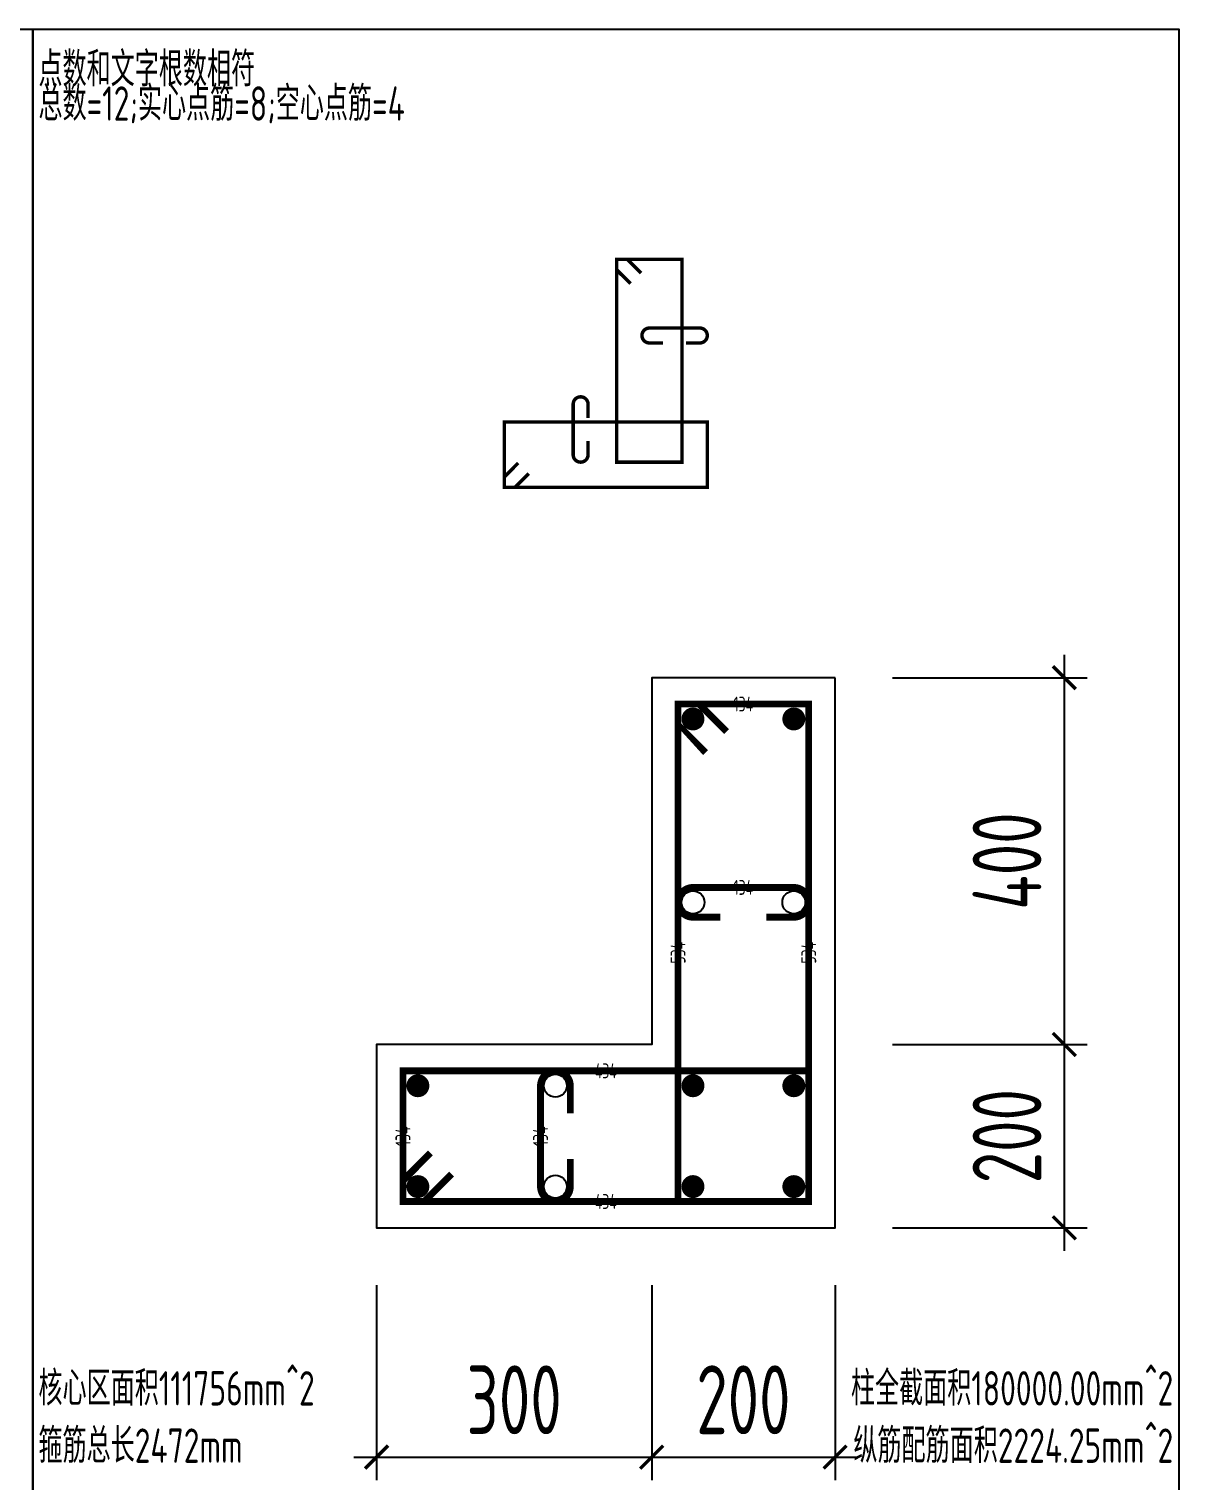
# Model space of a CAD drawing. Extents: x -668857 to 185752, y -270966 to 286822.
# Drawn here: x -261899 to -256883, y 102937 to 109271 of the extents above; entities that cross this region are included whole.
import ezdxf
from ezdxf.enums import TextEntityAlignment as Align

# ---------------------------------------------------------------- set-up
doc = ezdxf.new("R2010")
doc.units = 0
doc.header["$LTSCALE"] = 1000
doc.layers.get('0').update_dxf_attribs({"linetype": 'CONTINUOUS'})
doc.layers.get('DEFPOINTS').update_dxf_attribs({"linetype": 'CONTINUOUS'})
for name, color, linetype in [('COLU_DE_DIM', 3, 'CONTINUOUS'), ('COLU_DE_TH', 7, 'CONTINUOUS'), ('LINK', 6, 'CONTINUOUS'), ('LINK-INDEX', 6, 'CONTINUOUS'), ('REIN', 6, 'CONTINUOUS'), ('TAB', 7, 'CONTINUOUS')]:
    doc.layers.add(name, color=color, linetype=linetype)
doc.layers.add('箍筋长度', color=3, linetype='CONTINUOUS', plot=False)
doc.layers.add('配箍校核', color=34, linetype='CONTINUOUS', plot=False)
doc.styles.add('BW_Rein', font='Tssdeng.shx', dxfattribs={"width": 0.7, "bigfont": 'hztxt.shx'})
doc.styles.add('TSSD_DIMENSION', font='Tssdeng.shx', dxfattribs={"width": 0.7, "bigfont": 'tssdchn.shx'})
doc.dimstyles.new('TSSD_25_100', dxfattribs={"dimtxt": 300, "dimasz": 100, "dimexe": 100, "dimexo": 250, "dimgap": 100, "dimtad": 1, "dimdec": 0, "dimlfac": 0.25, "dimzin": 0, "dimdsep": 46, "dimtxsty": 'TSSD_DIMENSION', "dimblk": 'ARCHTICK', "dimcen": 0, "dimdle": 100, "dimclrt": 7, "dimadec": 0, "dimazin": 0, "dimtfac": 1, "dimtdec": 0, "dimtix": 1, "dimtmove": 2, "dimatfit": 3, "dimldrblk": 'ARCHTICK', "dimfxl": 1, "dimtolj": 1, "dimtzin": 0, "dimarcsym": 0})

# ---------------------------------------------------------------- blocks, each defined once
blk = doc.blocks.new('_ArchTick')
at = {"color": 0, "linetype": 'ByBlock', "const_width": 0.15}
blk.add_lwpolyline([(-0.5, -0.5), (0.5, 0.5)], dxfattribs=at)
blk = doc.blocks.new('*D3789')
at = {"layer": 'COLU_DE_DIM', "color": 0, "lineweight": -2, "transparency": 16777216}
for p, q in [((-260382.6345892387, 103790.9760006196), (-260382.6345892387, 102940.9760006196)), ((-259182.6345892387, 103790.9760006196), (-259182.6345892387, 102940.9760006196)), ((-260482.6345892387, 103040.9760006196), (-259082.6345892387, 103040.9760006196))]:
    blk.add_line(p, q, dxfattribs=at)
at = {"layer": 'DEFPOINTS', "color": 0, "transparency": 16777216}
for p in [(-260382.6345892387, 104040.9760006196), (-259182.6345892387, 104040.9760006196), (-259182.6345892387, 103040.9760006196)]:
    blk.add_point(p, dxfattribs=at)
at = {"layer": 'COLU_DE_DIM', "color": 0, "lineweight": -2, "transparency": 16777216, "xscale": 100, "yscale": 100, "zscale": 100, "rotation": 180}
blk.add_blockref('_ArchTick', (-260382.6345892387, 103040.9760006196), dxfattribs=at)
at = {"layer": 'COLU_DE_DIM', "color": 0, "lineweight": -2, "transparency": 16777216, "xscale": 100, "yscale": 100, "zscale": 100}
blk.add_blockref('_ArchTick', (-259182.6345892387, 103040.9760006196), dxfattribs=at)
at = {"layer": 'COLU_DE_DIM', "color": 7, "transparency": 16777216, "insert": (-259782.6345892387, 103290.9760006196), "char_height": 300, "attachment_point": 5, "style": 'TSSD_DIMENSION'}
blk.add_mtext('\\A1;300', dxfattribs=at)
blk = doc.blocks.new('*D3790')
at = {"layer": 'COLU_DE_DIM', "color": 0, "lineweight": -2, "transparency": 16777216}
for p, q in [((-259182.6345892387, 103790.9760006196), (-259182.6345892387, 102940.9760006196)), ((-258382.6345892387, 103790.9760006196), (-258382.6345892387, 102940.9760006196)), ((-259282.6345892387, 103040.9760006196), (-258282.6345892387, 103040.9760006196))]:
    blk.add_line(p, q, dxfattribs=at)
at = {"layer": 'DEFPOINTS', "color": 0, "transparency": 16777216}
for p in [(-259182.6345892387, 104040.9760006196), (-258382.6345892387, 104040.9760006196), (-258382.6345892387, 103040.9760006196)]:
    blk.add_point(p, dxfattribs=at)
at = {"layer": 'COLU_DE_DIM', "color": 0, "lineweight": -2, "transparency": 16777216, "xscale": 100, "yscale": 100, "zscale": 100, "rotation": 180}
blk.add_blockref('_ArchTick', (-259182.6345892387, 103040.9760006196), dxfattribs=at)
at = {"layer": 'COLU_DE_DIM', "color": 0, "lineweight": -2, "transparency": 16777216, "xscale": 100, "yscale": 100, "zscale": 100}
blk.add_blockref('_ArchTick', (-258382.6345892387, 103040.9760006196), dxfattribs=at)
at = {"layer": 'COLU_DE_DIM', "color": 7, "transparency": 16777216, "insert": (-258782.6345892387, 103290.9760006196), "char_height": 300, "attachment_point": 5, "style": 'TSSD_DIMENSION'}
blk.add_mtext('\\A1;200', dxfattribs=at)
blk = doc.blocks.new('*D3791')
at = {"layer": 'COLU_DE_DIM', "color": 0, "lineweight": -2, "transparency": 16777216}
for p, q in [((-257382.6345892387, 103940.9760006196), (-257382.6345892387, 104940.9760006196)), ((-258132.6345892387, 104840.9760006196), (-257282.6345892387, 104840.9760006196)), ((-258132.6345892387, 104040.9760006196), (-257282.6345892387, 104040.9760006196))]:
    blk.add_line(p, q, dxfattribs=at)
at = {"layer": 'DEFPOINTS', "color": 0, "transparency": 16777216}
for p in [(-258382.6345892387, 104840.9760006196), (-257382.6345892387, 104840.9760006196), (-258382.6345892387, 104040.9760006196)]:
    blk.add_point(p, dxfattribs=at)
at = {"layer": 'COLU_DE_DIM', "color": 0, "lineweight": -2, "transparency": 16777216, "xscale": 100, "yscale": 100, "zscale": 100}
for p, rotation in [((-257382.6345892387, 104840.9760006196), 90), ((-257382.6345892387, 104040.9760006196), 270)]:
    blk.add_blockref('_ArchTick', p, dxfattribs=dict(at, rotation=rotation))
at = {"layer": 'COLU_DE_DIM', "color": 7, "transparency": 16777216, "insert": (-257632.6345892387, 104440.9760006196), "char_height": 300, "attachment_point": 5, "rotation": 90, "style": 'TSSD_DIMENSION'}
blk.add_mtext('\\A1;200', dxfattribs=at)
blk = doc.blocks.new('*D3792')
at = {"layer": 'COLU_DE_DIM', "color": 0, "lineweight": -2, "transparency": 16777216}
for p, q in [((-257382.6345892387, 104740.9760006196), (-257382.6345892387, 106540.9760006196)), ((-258132.6345892387, 106440.9760006196), (-257282.6345892387, 106440.9760006196)), ((-258132.6345892387, 104840.9760006196), (-257282.6345892387, 104840.9760006196))]:
    blk.add_line(p, q, dxfattribs=at)
at = {"layer": 'DEFPOINTS', "color": 0, "transparency": 16777216}
for p in [(-258382.6345892387, 106440.9760006196), (-257382.6345892387, 106440.9760006196), (-258382.6345892387, 104840.9760006196)]:
    blk.add_point(p, dxfattribs=at)
at = {"layer": 'COLU_DE_DIM', "color": 0, "lineweight": -2, "transparency": 16777216, "xscale": 100, "yscale": 100, "zscale": 100}
for p, rotation in [((-257382.6345892387, 106440.9760006196), 90), ((-257382.6345892387, 104840.9760006196), 270)]:
    blk.add_blockref('_ArchTick', p, dxfattribs=dict(at, rotation=rotation))
at = {"layer": 'COLU_DE_DIM', "color": 7, "transparency": 16777216, "insert": (-257632.6345892387, 105640.9760006196), "char_height": 300, "attachment_point": 5, "rotation": 90, "style": 'TSSD_DIMENSION'}
blk.add_mtext('\\A1;400', dxfattribs=at)

msp = doc.modelspace()

# ---------------------------------------------------------------- linework, layer by layer
at = {"layer": 'COLU_DE_TH'}
msp.add_lwpolyline([(-258382.6345892387, 106440.9760006196), (-259182.6345892387, 106440.9760006196), (-259182.6345892387, 104840.9760006196), (-260382.6345892387, 104840.9760006196), (-260382.6345892387, 104040.9760006196), (-258382.6345892387, 104040.9760006196), (-258382.6345892387, 106440.9760006196)], close=True, dxfattribs=at)
at = {"layer": 'LINK', "const_width": 30}
for points in [[(-258947.6345892343, 106114.0521190641), (-259067.634589238, 106234.0521190603), (-259067.6345892377, 106325.9760006226), (-258497.6345892382, 106325.9760006226), (-258497.6345892384, 104155.9760006213), (-259067.634589238, 104155.9760006213), (-259067.6345892377, 106325.9760006226), (-258975.7107076804, 106325.9760006237), (-258855.7107076767, 106205.9760006275)], [(-260055.7107076935, 104275.9760006174), (-260175.7107076979, 104155.9760006217), (-260267.634589238, 104155.9760006215), (-260267.634589238, 104725.9760006202), (-258497.6345892387, 104725.9760006208), (-258497.6345892382, 104155.9760006216), (-260267.634589238, 104155.9760006215), (-260267.6345892408, 104247.899882171), (-260147.6345892363, 104367.8998821668)]]:
    msp.add_lwpolyline(points, dxfattribs=at)
for points in [[(-258682.6345892398, 105395.976000621), (-258562.6345892398, 105395.976000621, 1), (-258562.6345892398, 105525.976000621), (-259002.6345892394, 105525.9760006208, 1), (-259002.6345892394, 105395.9760006208), (-258882.6345892394, 105395.9760006208)], [(-259537.6345892389, 104540.9760006196), (-259537.6345892389, 104660.9760006196, 1), (-259667.6345892389, 104660.9760006196), (-259667.6345892389, 104220.9760006217, 1), (-259537.6345892389, 104220.9760006217), (-259537.6345892389, 104340.9760006217)]]:
    msp.add_lwpolyline(points, format="xyb", dxfattribs=at)
at = {"layer": 'LINK-INDEX', "const_width": 15.00000095367432}
for points in [[(-259275.1345892408, 108160.236316882), (-259335.134589241, 108220.2363168818), (-259335.1345892391, 108266.1982576518), (-259050.1345892384, 108266.1982576518), (-259050.1345892387, 107381.1982576547), (-259335.1345892391, 107381.1982576547), (-259335.1345892391, 108266.1982576518), (-259289.1726484719, 108266.1982576512), (-259229.1726484717, 108206.1982576513)], [(-259719.1726484712, 107331.1982576598), (-259779.1726484668, 107271.1982576553), (-259825.1345892391, 107271.198257656), (-259825.1345892391, 107556.1982576556), (-258940.1345892363, 107556.1982576559), (-258940.1345892363, 107271.198257656), (-259825.1345892391, 107271.198257656), (-259825.1345892343, 107317.1601984159), (-259765.1345892389, 107377.1601984204)]]:
    msp.add_lwpolyline(points, dxfattribs=at)
for points in [[(-259032.6345892391, 107901.198257657), (-258972.6345892391, 107901.198257657, 1), (-258972.6345892391, 107966.198257657), (-259192.6345892389, 107966.1982576569, 1), (-259192.6345892389, 107901.1982576569), (-259132.6345892389, 107901.1982576569)], [(-259460.1345892389, 107573.6982576563), (-259460.1345892389, 107633.6982576563, 1), (-259525.1345892389, 107633.6982576563), (-259525.1345892389, 107413.6982576574, 1), (-259460.1345892389, 107413.6982576574), (-259460.1345892389, 107473.6982576574)]]:
    msp.add_lwpolyline(points, format="xyb", dxfattribs=at)
at = {"layer": 'REIN', "const_width": 50}
for points in [[(-259027.6345892387, 106260.9760006224, 1), (-258977.6345892387, 106260.9760006224, 1), (-259027.6345892387, 106260.9760006224)], [(-258587.6345892387, 106260.9760006224, 1), (-258537.6345892387, 106260.9760006224, 1), (-258587.6345892387, 106260.9760006224)], [(-260227.6345892387, 104660.97600062, 1), (-260177.6345892387, 104660.97600062, 1), (-260227.6345892387, 104660.97600062)], [(-259027.6345892391, 104660.9760006194, 1), (-258977.6345892391, 104660.9760006194, 1), (-259027.6345892391, 104660.9760006194)], [(-258587.6345892396, 104660.9760006196, 1), (-258537.6345892396, 104660.9760006196, 1), (-258587.6345892396, 104660.9760006196)], [(-260227.6345892387, 104220.9760006212, 1), (-260177.6345892387, 104220.9760006212, 1), (-260227.6345892387, 104220.9760006212)], [(-259027.6345892391, 104220.9760006215, 1), (-258977.6345892391, 104220.9760006215, 1), (-259027.6345892391, 104220.9760006215)], [(-258587.6345892391, 104220.9760006212, 1), (-258537.6345892391, 104220.9760006212, 1), (-258587.6345892391, 104220.9760006212)]]:
    msp.add_lwpolyline(points, format="xyb", close=True, dxfattribs=at)
at = {"layer": 'REIN'}
for centre in [(-259002.6345892394, 105460.9760006208), (-258562.6345892398, 105460.976000621), (-259602.6345892389, 104660.9760006196), (-259602.6345892389, 104220.9760006217)]:
    msp.add_circle(centre, 50, dxfattribs=at)
at = {"layer": 'TAB'}
for points in [[(-265490.7595114043, 109270.5257877661), (-261882.6345892387, 109270.5257877661), (-261882.6345892387, 98740.97600061962), (-265490.7595114043, 98740.97600061962), (-265490.7595114043, 109270.5257877661), (-265490.7595114043, 102740.9760006196), (-261882.6345892387, 102740.9760006196), (-261882.6345892387, 101740.9760006196), (-265490.7595114043, 101740.9760006196), (-265490.7595114043, 100740.9760006196), (-261882.6345892387, 100740.9760006196), (-261882.6345892387, 99740.97600061962), (-265490.7595114043, 99740.97600061962)], [(-261882.6345892387, 109270.5257877661), (-256882.6345892387, 109270.5257877661), (-256882.6345892387, 98740.97600061962), (-261882.6345892387, 98740.97600061962), (-261882.6345892387, 109270.5257877661), (-261882.6345892387, 102740.9760006196), (-256882.6345892387, 102740.9760006196), (-256882.6345892387, 101740.9760006196), (-261882.6345892387, 101740.9760006196), (-261882.6345892387, 100740.9760006196), (-256882.6345892387, 100740.9760006196), (-256882.6345892387, 99740.97600061962), (-261882.6345892387, 99740.97600061962)]]:
    msp.add_lwpolyline(points, dxfattribs=at)

# ---------------------------------------------------------------- texts
at = {"layer": '箍筋长度', "style": 'BW_Rein', "width": 0.7}
for s, p in [('134', (-258782.6345892387, 106325.9760006226)), ('134', (-258782.6345892387, 105525.9760006209)), ('434', (-259382.6345892387, 104725.9760006205)), ('434', (-259382.6345892387, 104155.9760006215))]:
    msp.add_text(s, height=65, dxfattribs=at).set_placement(p, align=Align.MIDDLE_CENTER)
for s, rotation, p in [('534', 89.99999999999444, (-259067.6345892379, 105240.9760006196)), ('534', 89.99999999999444, (-258497.6345892383, 105240.9760006196)), ('134', 90, (-260267.634589238, 104440.9760006196)), ('134', 90, (-259667.6345892389, 104440.9760006196))]:
    msp.add_text(s, height=65, rotation=rotation, dxfattribs=at).set_placement(p, align=Align.MIDDLE_CENTER)
at = {"layer": '配箍校核', "style": 'BW_Rein', "width": 0.7}
for s, p in [('点数和文字根数相符', (-261857.6345892387, 109020.5257877661)), ('总数=12;实心点筋=8;空心点筋=4', (-261857.6345892387, 108870.5257877661)), ('核心区面积111756mm^ 2', (-261857.6345892387, 103265.9760006196)), ('箍筋总长2472mm', (-261857.6345892387, 103015.9760006196))]:
    msp.add_text(s, height=150, dxfattribs=at).set_placement(p)
for s, p in [('柱全截面积180000.00mm^ 2', (-256907.6345892387, 103265.9760006196)), ('纵筋配筋面积2224.25mm^ 2', (-256907.6345892387, 103015.9760006196))]:
    msp.add_text(s, height=150, dxfattribs=at).set_placement(p, align=Align.RIGHT)

# ---------------------------------------------------------------- dimensions: what is measured, and where the dimension line sits
at = {"layer": 'COLU_DE_DIM'}
for base, p1, p2, picture, middle in [((-257382.6345892387, 106440.9760006196), (-258382.6345892387, 104840.9760006196), (-258382.6345892387, 106440.9760006196), '*D3792', (-257632.6345892387, 105640.9760006196)), ((-257382.6345892387, 104840.9760006196), (-258382.6345892387, 104040.9760006196), (-258382.6345892387, 104840.9760006196), '*D3791', (-257632.6345892387, 104440.9760006196))]:
    dim = msp.add_linear_dim(base=base, p1=p1, p2=p2, angle=89.9999998932783, dimstyle='TSSD_25_100', dxfattribs=at)
    dim.commit()
    dim.dimension.update_dxf_attribs({"geometry": picture, "text_midpoint": middle})
for base, p1, p2, picture, middle in [((-259182.6345892387, 103040.9760006196), (-260382.6345892387, 104040.9760006196), (-259182.6345892387, 104040.9760006196), '*D3789', (-259782.6345892387, 103290.9760006196)), ((-258382.6345892387, 103040.9760006196), (-259182.6345892387, 104040.9760006196), (-258382.6345892387, 104040.9760006196), '*D3790', (-258782.6345892387, 103290.9760006196))]:
    dim = msp.add_linear_dim(base=base, p1=p1, p2=p2, dimstyle='TSSD_25_100', dxfattribs=at)
    dim.commit()
    dim.dimension.update_dxf_attribs({"geometry": picture, "text_midpoint": middle})

doc.saveas('drawing.dxf')
